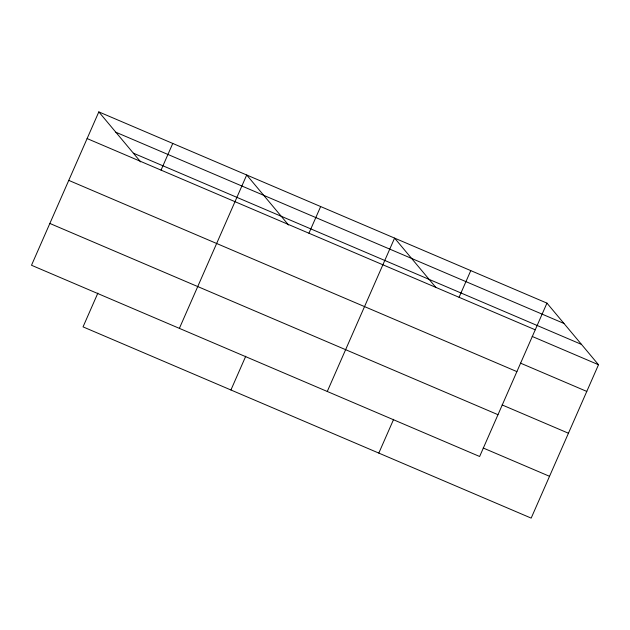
<?xml version="1.0" encoding="UTF-8"?>
<svg xmlns="http://www.w3.org/2000/svg" width="630" height="630" viewBox="0 0 630 630"><rect width="100%" height="100%" fill="white"/><g stroke="black" fill="none" stroke-linecap="round" stroke-linejoin="round"><path stroke-width="0.94" d="M98.823 111.888L31.5 265.261L479.635 456.49L546.958 303.125L98.823 111.888L140.647 161.886M97.878 293.076L83.042 326.875L531.177 518.112L598.5 364.738L546.958 303.125M161.052 170.124L172.77 143.443M179.385 328.364L246.708 174.998L288.532 224.997M230.927 389.986L245.763 356.186M308.936 233.234L320.654 206.545M327.269 391.474L394.593 238.101L435.81 287.375M378.811 453.088L393.648 419.289M459.065 297.297L470.775 270.616M115.833 132.221L563.968 323.458M133.355 153.169L581.49 344.405M87.113 138.569L535.248 329.805M532.177 336.436L598.5 364.738M520.467 363.124L586.79 391.427M68.757 180.377L516.891 371.613M502.11 404.925L568.433 433.227M49.849 223.453L497.983 414.69M483.202 448.001L549.525 476.304"/></g></svg>
